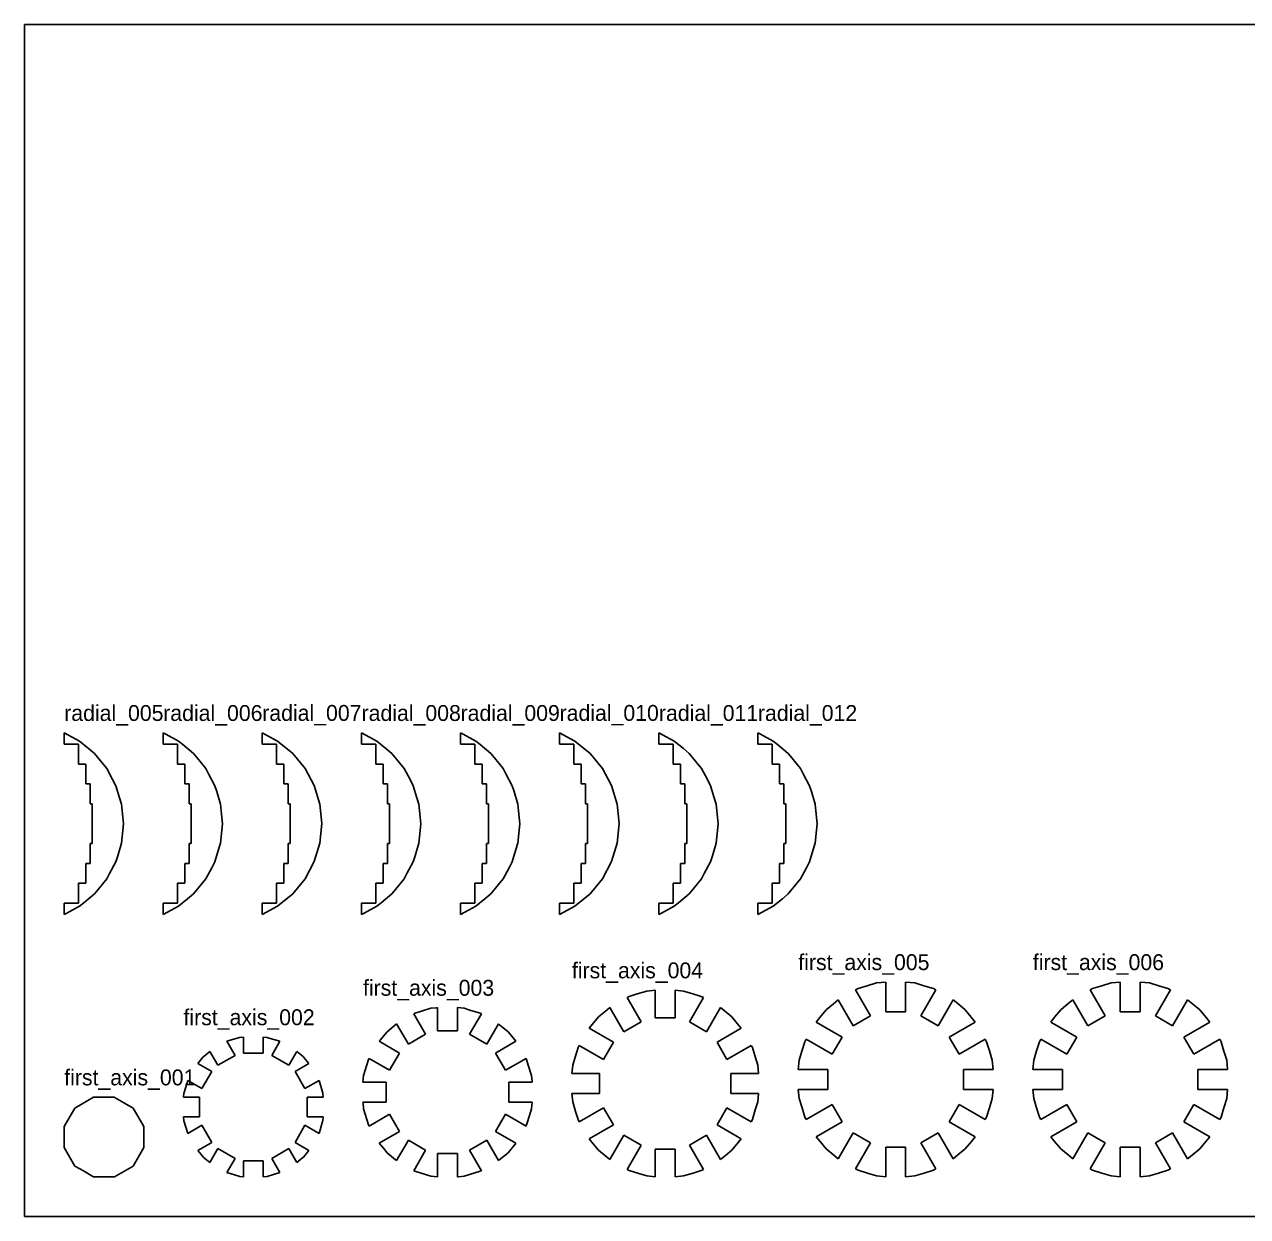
# Model space of a CAD drawing. Header units: metres. Extents: x 0 to 600, y 0 to 300.
# Drawn here: x 0 to 307.7, y 0 to 300 of the extents above; entities that cross this region are included whole.
import ezdxf

# ---------------------------------------------------------------- set-up
doc = ezdxf.new("R2010")
doc.units = ezdxf.units.M

msp = doc.modelspace()

# ---------------------------------------------------------------- linework, layer by layer
at = {"layer": 'first_axis_001'}
for p, q in [((17.37142, 30.014101), (12.698127, 27.315973)), ((22.642681, 30.014101), (17.37142, 30.014101)), ((22.834074, 29.903599), (22.642681, 30.014101)), ((25.185129, 28.546217), (22.834074, 29.903599)), ((27.315973, 27.315974), (25.185129, 28.546217)), ((12.698127, 27.315973), (10, 22.642681)), ((30.014101, 22.64268), (27.315973, 27.315974)), ((10, 22.642681), (10, 17.37142)), ((30.014101, 17.37142), (30.014101, 22.64268)), ((10, 17.37142), (12.698127, 12.698127)), ((27.315974, 12.698127), (30.014101, 17.37142)), ((12.698127, 12.698127), (14.828972, 11.467883)), ((22.64268, 10), (27.315974, 12.698127)), ((14.828972, 11.467883), (17.180026, 10.110501)), ((17.180026, 10.110501), (17.37142, 10)), ((17.37142, 10), (22.64268, 10))]:
    msp.add_line(p, q, dxfattribs=at)
at = {"layer": 'first_axis_002'}
for p, q in [((50.953478, 44.099473), (50.941151, 44.095734)), ((50.941151, 44.095734), (52.981032, 40.562556)), ((54.114163, 45.058256), (50.953478, 44.099473)), ((55.091351, 45.1545), (54.114163, 45.058256)), ((55.091351, 41.154053), (55.091351, 45.1545)), ((61.068539, 45.058256), (60.091351, 45.1545)), ((60.091351, 45.1545), (60.091351, 41.154053)), ((61.251416, 45.00278), (61.068539, 45.058256)), ((64.24155, 44.095734), (61.251416, 45.00278)), ((62.201669, 40.562556), (64.24155, 44.095734)), ((44.988248, 40.180353), (43.629592, 38.524827)), ((45.135975, 40.301589), (44.988248, 40.180353)), ((46.643774, 41.539009), (45.135975, 40.301589)), ((48.650905, 38.062556), (46.643774, 41.539009)), ((52.981032, 40.562556), (48.650905, 38.062556)), ((60.091351, 41.154053), (55.091351, 41.154053)), ((66.531797, 38.062556), (62.201669, 40.562556)), ((68.538927, 41.539009), (66.531797, 38.062556)), ((70.194454, 40.180353), (68.538927, 41.539009)), ((70.31569, 40.032626), (70.194454, 40.180353)), ((71.553109, 38.524827), (70.31569, 40.032626)), ((43.629592, 38.524827), (47.106045, 36.517696)), ((68.076657, 36.517696), (71.553109, 38.524827)), ((41.072867, 34.22745), (40.165821, 31.237315)), ((44.606045, 32.187569), (41.072867, 34.22745)), ((47.106045, 36.517696), (44.606045, 32.187569)), ((70.576657, 32.187569), (68.076657, 36.517696)), ((74.109834, 34.22745), (70.576657, 32.187569)), ((74.113573, 34.215123), (74.109834, 34.22745)), ((75.072356, 31.054438), (74.113573, 34.215123)), ((40.110345, 31.054438), (40.014101, 30.07725)), ((40.165821, 31.237315), (40.110345, 31.054438)), ((75.168601, 30.07725), (75.072356, 31.054438)), ((40.014101, 30.07725), (44.014548, 30.07725)), ((44.014548, 30.07725), (44.014548, 25.07725)), ((71.168154, 25.07725), (71.168154, 30.07725)), ((71.168154, 30.07725), (75.168601, 30.07725)), ((44.014548, 25.07725), (40.014101, 25.07725)), ((40.014101, 25.07725), (40.110345, 24.100062)), ((75.168601, 25.07725), (71.168154, 25.07725)), ((75.072356, 24.100062), (75.168601, 25.07725)), ((40.110345, 24.100062), (41.069128, 20.939377)), ((41.072867, 20.927051), (44.606045, 22.966932)), ((44.606045, 22.966932), (47.106045, 18.636804)), ((68.076657, 18.636804), (70.576657, 22.966932)), ((70.576657, 22.966932), (74.109834, 20.927051)), ((74.109834, 20.927051), (75.016881, 23.917185)), ((75.016881, 23.917185), (75.072356, 24.100062)), ((41.069128, 20.939377), (41.072867, 20.927051)), ((47.106045, 18.636804), (43.629592, 16.629674)), ((71.553109, 16.629674), (68.076657, 18.636804)), ((43.629592, 16.629674), (44.867012, 15.121874)), ((46.643774, 13.615492), (48.650905, 17.091944)), ((48.650905, 17.091944), (52.981032, 14.591944)), ((62.201669, 14.591944), (66.531796, 17.091944)), ((66.531796, 17.091944), (68.538927, 13.615492)), ((70.194454, 14.974147), (71.553109, 16.629674)), ((44.867012, 15.121874), (44.988248, 14.974147)), ((44.988248, 14.974147), (46.643774, 13.615492)), ((52.981032, 14.591944), (50.941151, 11.058767)), ((55.091351, 10), (55.091351, 14.000447)), ((55.091351, 14.000447), (60.091351, 14.000447)), ((60.091351, 14.000447), (60.091351, 10)), ((64.24155, 11.058767), (62.201669, 14.591944)), ((68.538927, 13.615492), (70.046727, 14.852911)), ((70.046727, 14.852911), (70.194454, 14.974147)), ((50.941151, 11.058767), (53.931286, 10.15172)), ((53.931286, 10.15172), (54.114163, 10.096245)), ((54.114163, 10.096245), (55.091351, 10)), ((60.091351, 10), (61.068539, 10.096245)), ((61.068539, 10.096245), (64.229224, 11.055028)), ((64.229224, 11.055028), (64.24155, 11.058767))]:
    msp.add_line(p, q, dxfattribs=at)
at = {"layer": 'first_axis_003'}
for p, q in [((102.251526, 52.398719), (99.605459, 51.596042)), ((103.699869, 52.541368), (102.251526, 52.398719)), ((103.951686, 52.56617), (103.699869, 52.541368)), ((103.951686, 46.712805), (103.951686, 52.56617)), ((110.651847, 52.398719), (108.951686, 52.56617)), ((108.951686, 52.56617), (108.951686, 46.712805)), ((112.044531, 51.976252), (110.651847, 52.398719)), ((98.212775, 51.173576), (97.93911, 51.027299)), ((97.93911, 51.027299), (100.914707, 45.873413)), ((99.605459, 51.596042), (98.212775, 51.173576)), ((111.988665, 45.873413), (114.964262, 51.027299)), ((114.690597, 51.173576), (112.044531, 51.976252)), ((114.964262, 51.027299), (114.690597, 51.173576)), ((91.228163, 46.506608), (89.473982, 44.369132)), ((92.353164, 47.429873), (91.228163, 46.506608)), ((93.635152, 48.481973), (92.353164, 47.429873)), ((96.58458, 43.373413), (93.635152, 48.481973)), ((108.951686, 46.712805), (103.951686, 46.712805)), ((119.26822, 48.481973), (116.318792, 43.373413)), ((119.537733, 48.26079), (119.26822, 48.481973)), ((121.675209, 46.506608), (119.537733, 48.26079)), ((122.598474, 45.381607), (121.675209, 46.506608)), ((89.473982, 44.369132), (89.252798, 44.099619)), ((89.252798, 44.099619), (94.361358, 41.150191)), ((100.914707, 45.873413), (96.58458, 43.373413)), ((116.318792, 43.373413), (111.988665, 45.873413)), ((118.542014, 41.150191), (123.650574, 44.099619)), ((123.650574, 44.099619), (122.598474, 45.381607)), ((94.361358, 41.150191), (91.861358, 36.820064)), ((121.042014, 36.820064), (118.542014, 41.150191)), ((86.561195, 39.521996), (85.758519, 36.87593)), ((86.707472, 39.795661), (86.561195, 39.521996)), ((91.861358, 36.820064), (86.707472, 39.795661)), ((126.1959, 39.795661), (121.042014, 36.820064)), ((126.342177, 39.521996), (126.1959, 39.795661)), ((126.764643, 38.129312), (126.342177, 39.521996)), ((127.56732, 35.483246), (126.764643, 38.129312)), ((85.336053, 35.483246), (85.168601, 33.783085)), ((85.758519, 36.87593), (85.336053, 35.483246)), ((127.709969, 34.034903), (127.56732, 35.483246)), ((127.734771, 33.783085), (127.709969, 34.034903)), ((85.168601, 33.783085), (91.021966, 33.783085)), ((91.021966, 33.783085), (91.021966, 28.783085)), ((121.881406, 28.783085), (121.881406, 33.783085)), ((121.881406, 33.783085), (127.734771, 33.783085)), ((91.021966, 28.783085), (85.168601, 28.783085)), ((85.168601, 28.783085), (85.193403, 28.531268)), ((85.193403, 28.531268), (85.336053, 27.082925)), ((127.734771, 28.783085), (121.881406, 28.783085)), ((127.56732, 27.082925), (127.734771, 28.783085)), ((85.336053, 27.082925), (86.138729, 24.436858)), ((86.707472, 22.770509), (91.861358, 25.746106)), ((91.861358, 25.746106), (94.361358, 21.415979)), ((118.542014, 21.415979), (121.042014, 25.746107)), ((121.042014, 25.746107), (126.1959, 22.770509)), ((126.342177, 23.044174), (127.144853, 25.690241)), ((127.144853, 25.690241), (127.56732, 27.082925)), ((86.138729, 24.436858), (86.561195, 23.044174)), ((86.561195, 23.044174), (86.707472, 22.770509)), ((126.1959, 22.770509), (126.342177, 23.044174)), ((94.361358, 21.415979), (89.252798, 18.466551)), ((89.252798, 18.466551), (90.304898, 17.184563)), ((93.635152, 14.084197), (96.58458, 19.192757)), ((96.58458, 19.192757), (100.914708, 16.692757)), ((111.988665, 16.692757), (116.318792, 19.192757)), ((116.318792, 19.192757), (119.26822, 14.084197)), ((123.650574, 18.466551), (118.542014, 21.415979)), ((123.429391, 18.197038), (123.650574, 18.466551)), ((90.304898, 17.184563), (91.228163, 16.059562)), ((91.228163, 16.059562), (93.365639, 14.305381)), ((100.914708, 16.692757), (97.93911, 11.538871)), ((103.951686, 15.853365), (108.951686, 15.853365)), ((103.951686, 10), (103.951686, 15.853365)), ((108.951686, 15.853365), (108.951686, 10)), ((114.964262, 11.538871), (111.988665, 16.692757)), ((120.550208, 15.136297), (121.675209, 16.059562)), ((121.675209, 16.059562), (123.429391, 18.197038)), ((93.365639, 14.305381), (93.635152, 14.084197)), ((119.26822, 14.084197), (120.550208, 15.136297)), ((97.93911, 11.538871), (98.212775, 11.392594)), ((98.212775, 11.392594), (100.858842, 10.589918)), ((100.858842, 10.589918), (102.251526, 10.167452)), ((102.251526, 10.167452), (103.951686, 10)), ((108.951686, 10), (109.203504, 10.024802)), ((109.203504, 10.024802), (110.651847, 10.167452)), ((110.651847, 10.167452), (113.297913, 10.970128)), ((113.297913, 10.970128), (114.690597, 11.392594)), ((114.690597, 11.392594), (114.964262, 11.538871))]:
    msp.add_line(p, q, dxfattribs=at)
at = {"layer": 'first_axis_004'}
for p, q in [((152.133781, 55.395952), (151.607338, 55.114562)), ((154.161149, 56.010947), (152.133781, 55.395952)), ((156.584246, 56.745986), (154.161149, 56.010947)), ((158.692638, 56.953644), (156.584246, 56.745986)), ((158.712575, 56.955608), (158.692638, 56.953644)), ((158.712575, 50.004884), (158.712575, 56.955608)), ((165.840904, 56.745986), (163.712575, 56.955608)), ((163.712575, 56.955608), (163.712575, 50.004884)), ((167.868272, 56.130991), (165.840904, 56.745986)), ((170.291369, 55.395952), (167.868272, 56.130991)), ((170.817812, 55.114562), (170.291369, 55.395952)), ((147.289182, 52.593828), (146.074846, 51.597249)), ((150.799139, 46.514404), (147.289182, 52.593828)), ((151.607338, 55.114562), (155.129266, 49.014404)), ((167.295884, 49.014404), (170.817812, 55.114562)), ((175.135968, 52.593828), (171.626011, 46.514404)), ((176.030636, 51.859593), (175.135968, 52.593828)), ((144.437152, 50.253228), (142.830786, 48.295864)), ((146.074846, 51.597249), (144.437152, 50.253228)), ((163.712575, 50.004884), (158.712575, 50.004884)), ((177.987999, 50.253228), (176.030636, 51.859593)), ((179.332021, 48.615533), (177.987999, 50.253228)), ((142.830786, 48.295864), (142.096551, 47.401197)), ((142.096551, 47.401197), (148.175975, 43.89124)), ((155.129266, 49.014404), (150.799139, 46.514404)), ((171.626011, 46.514404), (167.295884, 49.014404)), ((174.249175, 43.89124), (180.3286, 47.401197)), ((180.3286, 47.401197), (179.332021, 48.615533)), ((139.575817, 43.083041), (139.294427, 42.556598)), ((145.675975, 39.561113), (139.575817, 43.083041)), ((148.175975, 43.89124), (145.675975, 39.561113)), ((176.749175, 39.561113), (174.249175, 43.89124)), ((182.849333, 43.083041), (176.749175, 39.561113)), ((183.130723, 42.556598), (182.849333, 43.083041)), ((138.559388, 40.133501), (137.944393, 38.106133)), ((139.294427, 42.556598), (138.559388, 40.133501)), ((183.745718, 40.529231), (183.130723, 42.556598)), ((184.480757, 38.106133), (183.745718, 40.529231)), ((137.944393, 38.106133), (137.734771, 35.977804)), ((184.688416, 35.997741), (184.480757, 38.106133)), ((137.734771, 35.977804), (144.685496, 35.977804)), ((144.685496, 35.977804), (144.685496, 30.977804)), ((177.739655, 30.977804), (177.739655, 35.977804)), ((177.739655, 35.977804), (184.690379, 35.977804)), ((184.690379, 35.977804), (184.688416, 35.997741)), ((144.685496, 30.977804), (137.734771, 30.977804)), ((137.734771, 30.977804), (137.736735, 30.957867)), ((137.736735, 30.957867), (137.944393, 28.849475)), ((184.690379, 30.977804), (177.739655, 30.977804)), ((184.480757, 28.849475), (184.690379, 30.977804)), ((137.944393, 28.849475), (138.679432, 26.426377)), ((183.865762, 26.822107), (184.480757, 28.849475)), ((138.679432, 26.426377), (139.294427, 24.39901)), ((139.575817, 23.872567), (145.675975, 27.394495)), ((145.675975, 27.394495), (148.175975, 23.064368)), ((174.249175, 23.064368), (176.749175, 27.394495)), ((176.749175, 27.394495), (182.849333, 23.872567)), ((183.130723, 24.39901), (183.865762, 26.822107)), ((139.294427, 24.39901), (139.575817, 23.872567)), ((148.175975, 23.064368), (142.096551, 19.554411)), ((180.328599, 19.554411), (174.249175, 23.064368)), ((182.849333, 23.872567), (183.130723, 24.39901)), ((142.096551, 19.554411), (143.09313, 18.340075)), ((147.289182, 14.36178), (150.799139, 20.441204)), ((150.799139, 20.441204), (155.129266, 17.941204)), ((167.295884, 17.941204), (171.626011, 20.441204)), ((171.626011, 20.441204), (175.135968, 14.361779)), ((177.987999, 16.70238), (179.594365, 18.659744)), ((179.594365, 18.659744), (180.328599, 19.554411)), ((143.09313, 18.340075), (144.437152, 16.70238)), ((144.437152, 16.70238), (146.394515, 15.096015)), ((155.129266, 17.941204), (151.607338, 11.841046)), ((158.712575, 10), (158.712575, 16.950724)), ((158.712575, 16.950724), (163.712575, 16.950724)), ((163.712575, 16.950724), (163.712575, 10)), ((170.817812, 11.841046), (167.295884, 17.941204)), ((176.350304, 15.358359), (177.987999, 16.70238)), ((146.394515, 15.096015), (147.289182, 14.36178)), ((175.135968, 14.361779), (176.350304, 15.358359)), ((151.607338, 11.841046), (152.133781, 11.559656)), ((152.133781, 11.559656), (154.556879, 10.824617)), ((154.556879, 10.824617), (156.584246, 10.209622)), ((156.584246, 10.209622), (158.712575, 10)), ((163.712575, 10), (163.732513, 10.001964)), ((163.732513, 10.001964), (165.840904, 10.209622)), ((165.840904, 10.209622), (168.264002, 10.944661)), ((168.264002, 10.944661), (170.291369, 11.559656)), ((170.291369, 11.559656), (170.817812, 11.841046))]:
    msp.add_line(p, q, dxfattribs=at)
at = {"layer": 'first_axis_005'}
for p, q in [((214.368701, 58.785678), (212.010966, 58.070467)), ((216.697922, 59.015086), (214.368701, 58.785678)), ((216.697922, 51.549493), (216.697922, 59.015086)), ((224.027144, 58.785678), (221.697922, 59.015087)), ((221.697922, 59.015087), (221.697922, 51.549493)), ((226.313045, 58.092258), (224.027144, 58.785678)), ((209.725064, 57.377047), (209.080021, 57.032264)), ((209.080021, 57.032264), (212.858281, 50.488125)), ((212.010966, 58.070467), (209.725064, 57.377047)), ((225.537564, 50.488125), (229.315825, 57.032264)), ((228.670781, 57.377047), (226.313045, 58.092258)), ((229.315825, 57.032264), (228.670781, 57.377047)), ((203.5409, 53.526517), (201.694363, 52.011103)), ((204.755202, 54.523069), (203.5409, 53.526517)), ((208.528154, 47.988124), (204.755202, 54.523069)), ((233.640643, 54.523069), (229.867691, 47.988125)), ((234.796918, 53.574139), (233.640643, 54.523069)), ((236.701482, 52.011103), (234.796918, 53.574139)), ((200.131327, 50.106539), (199.182397, 48.950264)), ((201.694363, 52.011103), (200.131327, 50.106539)), ((212.858281, 50.488125), (208.528154, 47.988124)), ((221.697922, 51.549493), (216.697922, 51.549493)), ((229.867691, 47.988125), (225.537564, 50.488125)), ((238.216896, 50.164566), (236.701482, 52.011103)), ((239.213448, 48.950264), (238.216896, 50.164566)), ((199.182397, 48.950264), (205.717341, 45.177312)), ((232.678504, 45.177312), (239.213448, 48.950264)), ((196.328419, 43.980402), (195.613208, 41.622666)), ((196.673202, 44.625445), (196.328419, 43.980402)), ((203.217341, 40.847185), (196.673202, 44.625445)), ((205.717341, 45.177312), (203.217341, 40.847185)), ((235.178504, 40.847185), (232.678504, 45.177312)), ((241.722643, 44.625445), (235.178504, 40.847185)), ((242.067426, 43.980402), (241.722643, 44.625445)), ((242.760846, 41.6945), (242.067426, 43.980402)), ((195.613208, 41.622666), (194.919788, 39.336765)), ((243.476057, 39.336765), (242.760846, 41.6945)), ((194.919788, 39.336765), (194.690379, 37.007543)), ((194.690379, 37.007543), (202.155973, 37.007543)), ((202.155973, 37.007543), (202.155973, 32.007543)), ((236.239872, 32.007543), (236.239872, 37.007543)), ((236.239872, 37.007543), (243.705466, 37.007543)), ((243.705466, 37.007543), (243.476057, 39.336765)), ((202.155973, 32.007543), (194.690379, 32.007543)), ((194.690379, 32.007543), (194.919788, 29.678322)), ((243.705466, 32.007543), (236.239872, 32.007543)), ((243.476057, 29.678322), (243.705466, 32.007543)), ((194.919788, 29.678322), (195.634999, 27.320586)), ((196.673202, 24.389641), (203.217341, 28.167902)), ((203.217341, 28.167902), (205.717341, 23.837775)), ((232.678504, 23.837775), (235.178504, 28.167902)), ((235.178504, 28.167902), (241.722643, 24.389641)), ((242.782637, 27.39242), (243.476057, 29.678322)), ((195.634999, 27.320586), (196.328419, 25.034685)), ((196.328419, 25.034685), (196.673202, 24.389641)), ((241.722643, 24.389641), (242.067426, 25.034685)), ((242.067426, 25.034685), (242.782637, 27.39242)), ((205.717341, 23.837775), (199.182397, 20.064823)), ((239.213448, 20.064823), (232.678504, 23.837775)), ((199.182397, 20.064823), (200.178949, 18.850521)), ((200.178949, 18.850521), (201.694363, 17.003984)), ((204.755202, 14.492018), (208.528154, 21.026962)), ((208.528154, 21.026962), (212.858281, 18.526962)), ((212.858281, 18.526962), (209.08002, 11.982823)), ((225.537564, 18.526962), (229.867691, 21.026962)), ((229.315824, 11.982823), (225.537564, 18.526962)), ((229.867691, 21.026962), (233.640643, 14.492018)), ((236.701482, 17.003984), (238.264518, 18.908548)), ((238.264518, 18.908548), (239.213448, 20.064823)), ((201.694363, 17.003984), (203.598927, 15.440948)), ((203.598927, 15.440948), (204.755202, 14.492018)), ((216.697922, 17.465594), (221.697922, 17.465594)), ((216.697922, 10), (216.697922, 17.465594)), ((221.697922, 17.465594), (221.697922, 10)), ((233.640643, 14.492018), (234.854945, 15.48857)), ((234.854945, 15.48857), (236.701482, 17.003984)), ((209.08002, 11.982823), (209.725064, 11.63804)), ((209.725064, 11.63804), (212.0828, 10.922829)), ((212.0828, 10.922829), (214.368701, 10.229408)), ((214.368701, 10.229408), (216.697922, 10)), ((221.697922, 10), (224.027144, 10.229408)), ((224.027144, 10.229408), (226.384879, 10.944619)), ((226.384879, 10.944619), (228.670781, 11.63804)), ((228.670781, 11.63804), (229.315824, 11.982823))]:
    msp.add_line(p, q, dxfattribs=at)
at = {"layer": 'first_axis_006'}
for p, q in [((273.383788, 58.785678), (271.097886, 58.092258)), ((275.713009, 59.015087), (273.383788, 58.785678)), ((275.713009, 51.549493), (275.713009, 59.015087)), ((283.04223, 58.785678), (280.713009, 59.015086)), ((280.713009, 59.015086), (280.713009, 51.549493)), ((285.399966, 58.070467), (283.04223, 58.785678)), ((268.740151, 57.377047), (268.095107, 57.032264)), ((268.095107, 57.032264), (271.873368, 50.488125)), ((271.097886, 58.092258), (268.740151, 57.377047)), ((284.552651, 50.488125), (288.330911, 57.032264)), ((287.685867, 57.377047), (285.399966, 58.070467)), ((288.330911, 57.032264), (287.685867, 57.377047)), ((262.614014, 53.574139), (260.70945, 52.011103)), ((263.770289, 54.523069), (262.614014, 53.574139)), ((267.543241, 47.988125), (263.770289, 54.523069)), ((292.65573, 54.523069), (288.882778, 47.988124)), ((293.870031, 53.526517), (292.65573, 54.523069)), ((295.716568, 52.011103), (293.870031, 53.526517)), ((259.194036, 50.164566), (258.197483, 48.950264)), ((260.70945, 52.011103), (259.194036, 50.164566)), ((271.873368, 50.488125), (267.543241, 47.988125)), ((280.713009, 51.549493), (275.713009, 51.549493)), ((288.882778, 47.988124), (284.552651, 50.488125)), ((297.279604, 50.106539), (295.716568, 52.011103)), ((298.228535, 48.950264), (297.279604, 50.106539)), ((258.197483, 48.950264), (264.732428, 45.177312)), ((291.69359, 45.177312), (298.228535, 48.950264)), ((255.343506, 43.980402), (254.650085, 41.6945)), ((255.688289, 44.625445), (255.343506, 43.980402)), ((262.232428, 40.847185), (255.688289, 44.625445)), ((264.732428, 45.177312), (262.232428, 40.847185)), ((294.19359, 40.847185), (291.69359, 45.177312)), ((300.737729, 44.625445), (294.19359, 40.847185)), ((301.082512, 43.980402), (300.737729, 44.625445)), ((301.797723, 41.622666), (301.082512, 43.980402)), ((254.650085, 41.6945), (253.934874, 39.336765)), ((302.491144, 39.336765), (301.797723, 41.622666)), ((253.934874, 39.336765), (253.705466, 37.007543)), ((253.705466, 37.007543), (261.17106, 37.007543)), ((261.17106, 37.007543), (261.17106, 32.007543)), ((295.254958, 32.007543), (295.254958, 37.007543)), ((295.254958, 37.007543), (302.720552, 37.007543)), ((302.720552, 37.007543), (302.491144, 39.336765)), ((261.17106, 32.007543), (253.705466, 32.007543)), ((253.705466, 32.007543), (253.934874, 29.678322)), ((302.720552, 32.007543), (295.254958, 32.007543)), ((302.491144, 29.678322), (302.720552, 32.007543)), ((253.934874, 29.678322), (254.628295, 27.39242)), ((255.688289, 24.389641), (262.232428, 28.167902)), ((262.232428, 28.167902), (264.732428, 23.837775)), ((291.69359, 23.837775), (294.19359, 28.167902)), ((294.19359, 28.167902), (300.737729, 24.389641)), ((301.775933, 27.320586), (302.491144, 29.678322)), ((254.628295, 27.39242), (255.343506, 25.034685)), ((255.343506, 25.034685), (255.688289, 24.389641)), ((300.737729, 24.389641), (301.082512, 25.034685)), ((301.082512, 25.034685), (301.775933, 27.320586)), ((264.732428, 23.837775), (258.197483, 20.064823)), ((298.228535, 20.064823), (291.69359, 23.837775)), ((258.197483, 20.064823), (259.146414, 18.908548)), ((259.146414, 18.908548), (260.70945, 17.003984)), ((263.770289, 14.492018), (267.543241, 21.026962)), ((267.543241, 21.026962), (271.873368, 18.526962)), ((271.873368, 18.526962), (268.095107, 11.982823)), ((284.552651, 18.526962), (288.882778, 21.026962)), ((288.330911, 11.982823), (284.552651, 18.526962)), ((288.882778, 21.026962), (292.65573, 14.492018)), ((295.716568, 17.003984), (297.231982, 18.850521)), ((297.231982, 18.850521), (298.228535, 20.064823)), ((260.70945, 17.003984), (262.555987, 15.48857)), ((262.555987, 15.48857), (263.770289, 14.492018)), ((275.713009, 10), (275.713009, 17.465594)), ((275.713009, 17.465594), (280.713009, 17.465594)), ((280.713009, 17.465594), (280.713009, 10)), ((292.65573, 14.492018), (293.812004, 15.440948)), ((293.812004, 15.440948), (295.716568, 17.003984)), ((268.095107, 11.982823), (268.740151, 11.63804)), ((268.740151, 11.63804), (271.026052, 10.944619)), ((271.026052, 10.944619), (273.383788, 10.229408)), ((273.383788, 10.229408), (275.713009, 10)), ((280.713009, 10), (283.04223, 10.229408)), ((283.04223, 10.229408), (285.328132, 10.922829)), ((285.328132, 10.922829), (287.685867, 11.63804)), ((287.685867, 11.63804), (288.330911, 11.982823))]:
    msp.add_line(p, q, dxfattribs=at)
at = {"layer": 'radial_005'}
for p, q in [((12.033289, 120.625796), (10, 121.717285)), ((10, 121.717285), (10, 118.866186)), ((13.845605, 119.652927), (12.033289, 120.625796)), ((10, 118.866186), (13.56659, 118.866186)), ((13.56659, 118.866186), (13.56659, 113.866186)), ((16.148889, 117.754541), (13.845605, 119.652927)), ((17.617796, 116.543855), (16.148889, 117.754541)), ((13.56659, 113.866186), (15.419909, 113.866186)), ((15.419909, 113.866186), (15.419909, 108.866186)), ((19.565794, 114.160005), (17.617796, 116.543855)), ((20.713553, 112.755441), (19.565794, 114.160005)), ((22.191206, 109.979058), (20.713553, 112.755441)), ((15.419909, 108.866186), (16.51257, 108.866186)), ((16.51257, 108.866186), (16.51257, 103.866186)), ((23.013908, 108.433272), (22.191206, 109.979058)), ((23.938589, 105.371898), (23.013908, 108.433272)), ((24.430461, 103.743444), (23.938589, 105.371898)), ((16.51257, 103.866186), (17.025235, 103.866186)), ((17.025235, 103.866186), (17.025235, 98.866186)), ((24.747037, 100.515372), (24.430461, 103.743444)), ((17.025235, 98.866186), (17.025235, 98.866186)), ((17.025235, 98.866186), (17.025235, 93.866186)), ((24.588068, 95.596029), (24.908772, 98.866186)), ((24.908772, 98.866186), (24.747037, 100.515372)), ((24.430461, 93.988928), (24.588068, 95.596029)), ((17.025235, 93.866186), (16.51257, 93.866186)), ((16.51257, 93.866186), (16.51257, 88.866186)), ((23.468129, 90.802904), (24.430461, 93.988928)), ((21.428499, 86.320253), (23.013908, 89.2991)), ((23.013908, 89.2991), (23.468129, 90.802904)), ((16.51257, 88.866186), (15.419909, 88.866186)), ((15.419909, 88.866186), (15.419909, 83.866186)), ((20.713553, 84.97693), (21.428499, 86.320253)), ((15.419909, 83.866186), (13.56659, 83.866186)), ((13.56659, 83.866186), (13.56659, 78.866186)), ((18.54281, 82.320496), (20.713553, 84.97693)), ((14.911175, 78.957697), (17.617796, 81.188516)), ((17.617796, 81.188516), (18.54281, 82.320496)), ((13.56659, 78.866186), (10, 78.866186)), ((10, 78.866186), (10, 76.015087)), ((10.646201, 76.361974), (13.845605, 78.079445)), ((13.845605, 78.079445), (14.911175, 78.957697)), ((10, 76.015087), (10.646201, 76.361974))]:
    msp.add_line(p, q, dxfattribs=at)
at = {"layer": 'radial_006'}
for p, q in [((35.554973, 121.370398), (34.908772, 121.717285)), ((34.908772, 121.717285), (34.908772, 118.866186)), ((38.754377, 119.652927), (35.554973, 121.370398)), ((34.908772, 118.866186), (38.475361, 118.866186)), ((38.475361, 118.866186), (38.475361, 113.866186)), ((39.819947, 118.774675), (38.754377, 119.652927)), ((42.526568, 116.543855), (39.819947, 118.774675)), ((38.475361, 113.866186), (40.328681, 113.866186)), ((40.328681, 113.866186), (40.328681, 108.866186)), ((43.451582, 115.411876), (42.526568, 116.543855)), ((45.622325, 112.755441), (43.451582, 115.411876)), ((46.337271, 111.412119), (45.622325, 112.755441)), ((47.92268, 108.433272), (46.337271, 111.412119)), ((40.328681, 108.866186), (41.421342, 108.866186)), ((41.421342, 108.866186), (41.421342, 103.866186)), ((48.376901, 106.929468), (47.92268, 108.433272)), ((49.339232, 103.743444), (48.376901, 106.929468)), ((41.421342, 103.866186), (41.934007, 103.866186)), ((41.934007, 103.866186), (41.934007, 98.866186)), ((49.49684, 102.136342), (49.339232, 103.743444)), ((49.817544, 98.866186), (49.49684, 102.136342)), ((41.934007, 98.866186), (41.934007, 98.866186)), ((41.934007, 98.866186), (41.934007, 93.866186)), ((49.655809, 97.216999), (49.817544, 98.866186)), ((49.339232, 93.988928), (49.655809, 97.216999)), ((41.934007, 93.866186), (41.421342, 93.866186)), ((41.421342, 93.866186), (41.421342, 88.866186)), ((47.92268, 89.2991), (48.847361, 92.360473)), ((48.847361, 92.360473), (49.339232, 93.988928)), ((47.099978, 87.753314), (47.92268, 89.2991)), ((41.421342, 88.866186), (40.328681, 88.866186)), ((40.328681, 88.866186), (40.328681, 83.866186)), ((45.622325, 84.97693), (47.099978, 87.753314)), ((40.328681, 83.866186), (38.475361, 83.866186)), ((38.475361, 83.866186), (38.475361, 78.866186)), ((42.526568, 81.188516), (44.474566, 83.572367)), ((44.474566, 83.572367), (45.622325, 84.97693)), ((41.057661, 79.977831), (42.526568, 81.188516)), ((38.475361, 78.866186), (34.908772, 78.866186)), ((34.908772, 78.866186), (34.908772, 76.015087)), ((34.908772, 76.015087), (36.942061, 77.106576)), ((36.942061, 77.106576), (38.754377, 78.079445)), ((38.754377, 78.079445), (41.057661, 79.977831))]:
    msp.add_line(p, q, dxfattribs=at)
at = {"layer": 'radial_007'}
for p, q in [((63.699749, 119.663651), (59.817544, 121.738733)), ((59.817544, 121.738733), (59.817544, 118.87691)), ((59.817544, 118.87691), (63.387297, 118.87691)), ((63.387297, 118.87691), (63.387297, 113.87691)), ((67.488163, 116.554579), (63.699749, 119.663651)), ((63.387297, 113.87691), (65.240214, 113.87691)), ((65.240214, 113.87691), (65.240214, 108.87691)), ((70.597235, 112.766165), (67.488163, 116.554579)), ((72.907482, 108.443996), (70.597235, 112.766165)), ((65.240214, 108.87691), (66.337573, 108.87691)), ((66.337573, 108.87691), (66.337573, 103.87691)), ((74.330126, 103.754167), (72.907482, 108.443996)), ((66.337573, 103.87691), (66.852443, 103.87691)), ((66.852443, 103.87691), (66.852443, 93.87691)), ((74.810494, 98.87691), (74.330126, 103.754167)), ((74.330126, 93.999652), (74.810494, 98.87691)), ((66.852443, 93.87691), (66.337573, 93.87691)), ((66.337573, 93.87691), (66.337573, 88.87691)), ((72.907482, 89.309823), (74.330126, 93.999652)), ((70.597235, 84.987654), (72.907482, 89.309823)), ((66.337573, 88.87691), (65.240214, 88.87691)), ((65.240214, 88.87691), (65.240214, 83.87691)), ((65.240214, 83.87691), (63.387297, 83.87691)), ((63.387297, 83.87691), (63.387297, 78.87691)), ((67.488163, 81.19924), (70.597235, 84.987654)), ((63.699749, 78.090168), (67.488163, 81.19924)), ((63.387297, 78.87691), (59.817544, 78.87691)), ((59.817544, 78.87691), (59.817544, 76.015087)), ((59.817544, 76.015087), (63.699749, 78.090168))]:
    msp.add_line(p, q, dxfattribs=at)
at = {"layer": 'radial_008'}
for p, q in [((86.843782, 120.625796), (84.810494, 121.717285)), ((84.810494, 121.717285), (84.810494, 118.866186)), ((88.656099, 119.652927), (86.843782, 120.625796)), ((84.810494, 118.866186), (88.377083, 118.866186)), ((88.377083, 118.866186), (88.377083, 113.866186)), ((90.959383, 117.754541), (88.656099, 119.652927)), ((92.42829, 116.543855), (90.959383, 117.754541)), ((88.377083, 113.866186), (90.230403, 113.866186)), ((90.230403, 113.866186), (90.230403, 108.866186)), ((94.376288, 114.160005), (92.42829, 116.543855)), ((95.524047, 112.755441), (94.376288, 114.160005)), ((97.001699, 109.979058), (95.524047, 112.755441)), ((90.230403, 108.866186), (91.323063, 108.866186)), ((91.323063, 108.866186), (91.323063, 103.866186)), ((97.824402, 108.433272), (97.001699, 109.979058)), ((98.749083, 105.371898), (97.824402, 108.433272)), ((99.240954, 103.743444), (98.749083, 105.371898)), ((91.323063, 103.866186), (91.835729, 103.866186)), ((91.835729, 103.866186), (91.835729, 98.866186)), ((99.55753, 100.515372), (99.240954, 103.743444)), ((91.835729, 98.866186), (91.835729, 98.866186)), ((91.835729, 98.866186), (91.835729, 93.866186)), ((99.398562, 95.596029), (99.719265, 98.866186)), ((99.719265, 98.866186), (99.55753, 100.515372)), ((99.240954, 93.988928), (99.398562, 95.596029)), ((91.835729, 93.866186), (91.323063, 93.866186)), ((91.323063, 93.866186), (91.323063, 88.866186)), ((98.278622, 90.802904), (99.240954, 93.988928)), ((96.238993, 86.320253), (97.824402, 89.2991)), ((97.824402, 89.2991), (98.278622, 90.802904)), ((91.323063, 88.866186), (90.230403, 88.866186)), ((90.230403, 88.866186), (90.230403, 83.866186)), ((95.524047, 84.97693), (96.238993, 86.320253)), ((90.230403, 83.866186), (88.377083, 83.866186)), ((88.377083, 83.866186), (88.377083, 78.866186)), ((93.353303, 82.320496), (95.524047, 84.97693)), ((89.721669, 78.957697), (92.42829, 81.188516)), ((92.42829, 81.188516), (93.353303, 82.320496)), ((88.377083, 78.866186), (84.810494, 78.866186)), ((84.810494, 78.866186), (84.810494, 76.015087)), ((85.456695, 76.361974), (88.656099, 78.079445)), ((88.656099, 78.079445), (89.721669, 78.957697)), ((84.810494, 76.015087), (85.456695, 76.361974))]:
    msp.add_line(p, q, dxfattribs=at)
at = {"layer": 'radial_009'}
for p, q in [((110.365466, 121.370398), (109.719265, 121.717285)), ((109.719265, 121.717285), (109.719265, 118.866186)), ((113.56487, 119.652927), (110.365466, 121.370398)), ((109.719265, 118.866186), (113.285855, 118.866186)), ((113.285855, 118.866186), (113.285855, 113.866186)), ((114.630441, 118.774675), (113.56487, 119.652927)), ((117.337062, 116.543855), (114.630441, 118.774675)), ((113.285855, 113.866186), (115.139175, 113.866186)), ((115.139175, 113.866186), (115.139175, 108.866186)), ((118.262075, 115.411876), (117.337062, 116.543855)), ((120.432819, 112.755441), (118.262075, 115.411876)), ((121.147765, 111.412119), (120.432819, 112.755441)), ((122.733173, 108.433272), (121.147765, 111.412119)), ((115.139175, 108.866186), (116.231835, 108.866186)), ((116.231835, 108.866186), (116.231835, 103.866186)), ((123.187394, 106.929468), (122.733173, 108.433272)), ((124.149726, 103.743444), (123.187394, 106.929468)), ((116.231835, 103.866186), (116.744501, 103.866186)), ((116.744501, 103.866186), (116.744501, 98.866186)), ((124.307334, 102.136342), (124.149726, 103.743444)), ((124.628037, 98.866186), (124.307334, 102.136342)), ((116.744501, 98.866186), (116.744501, 98.866186)), ((116.744501, 98.866186), (116.744501, 93.866186)), ((124.466302, 97.216999), (124.628037, 98.866186)), ((124.149726, 93.988928), (124.466302, 97.216999)), ((116.744501, 93.866186), (116.231835, 93.866186)), ((116.231835, 93.866186), (116.231835, 88.866186)), ((122.733173, 89.2991), (123.657855, 92.360473)), ((123.657855, 92.360473), (124.149726, 93.988928)), ((121.910471, 87.753314), (122.733173, 89.2991)), ((116.231835, 88.866186), (115.139175, 88.866186)), ((115.139175, 88.866186), (115.139175, 83.866186)), ((120.432819, 84.97693), (121.910471, 87.753314)), ((115.139175, 83.866186), (113.285855, 83.866186)), ((113.285855, 83.866186), (113.285855, 78.866186)), ((117.337062, 81.188516), (119.285059, 83.572367)), ((119.285059, 83.572367), (120.432819, 84.97693)), ((115.868155, 79.977831), (117.337062, 81.188516)), ((113.285855, 78.866186), (109.719266, 78.866186)), ((109.719266, 78.866186), (109.719266, 76.015087)), ((109.719266, 76.015087), (111.752554, 77.106576)), ((111.752554, 77.106576), (113.56487, 78.079445)), ((113.56487, 78.079445), (115.868155, 79.977831))]:
    msp.add_line(p, q, dxfattribs=at)
at = {"layer": 'radial_010'}
for p, q in [((138.510243, 119.663651), (134.628037, 121.738733)), ((134.628037, 121.738733), (134.628037, 118.87691)), ((134.628037, 118.87691), (138.19779, 118.87691)), ((138.19779, 118.87691), (138.19779, 113.87691)), ((142.298657, 116.554579), (138.510243, 119.663651)), ((138.19779, 113.87691), (140.050708, 113.87691)), ((140.050708, 113.87691), (140.050708, 108.87691)), ((145.407728, 112.766165), (142.298657, 116.554579)), ((147.717976, 108.443996), (145.407728, 112.766165)), ((140.050708, 108.87691), (141.148067, 108.87691)), ((141.148067, 108.87691), (141.148067, 103.87691)), ((149.140619, 103.754167), (147.717976, 108.443996)), ((141.148067, 103.87691), (141.662936, 103.87691)), ((141.662936, 103.87691), (141.662936, 93.87691)), ((149.620987, 98.87691), (149.140619, 103.754167)), ((149.140619, 93.999652), (149.620987, 98.87691)), ((141.662936, 93.87691), (141.148067, 93.87691)), ((141.148067, 93.87691), (141.148067, 88.87691)), ((147.717976, 89.309823), (149.140619, 93.999652)), ((145.407728, 84.987654), (147.717976, 89.309823)), ((141.148067, 88.87691), (140.050708, 88.87691)), ((140.050708, 88.87691), (140.050708, 83.87691)), ((140.050708, 83.87691), (138.19779, 83.87691)), ((138.19779, 83.87691), (138.19779, 78.87691)), ((142.298657, 81.19924), (145.407728, 84.987654)), ((138.510243, 78.090168), (142.298657, 81.19924)), ((138.19779, 78.87691), (134.628037, 78.87691)), ((134.628037, 78.87691), (134.628037, 76.015087)), ((134.628037, 76.015087), (138.510243, 78.090168))]:
    msp.add_line(p, q, dxfattribs=at)
at = {"layer": 'radial_011'}
for p, q in [((161.654276, 120.625796), (159.620987, 121.717285)), ((159.620987, 121.717285), (159.620987, 118.866186)), ((163.466592, 119.652927), (161.654276, 120.625796)), ((159.620987, 118.866186), (163.187577, 118.866186)), ((163.187577, 118.866186), (163.187577, 113.866186)), ((165.769876, 117.754541), (163.466592, 119.652927)), ((167.238783, 116.543855), (165.769876, 117.754541)), ((163.187577, 113.866186), (165.040897, 113.866186)), ((165.040897, 113.866186), (165.040897, 108.866186)), ((169.186781, 114.160005), (167.238783, 116.543855)), ((170.33454, 112.755441), (169.186781, 114.160005)), ((171.812193, 109.979058), (170.33454, 112.755441)), ((165.040897, 108.866186), (166.133557, 108.866186)), ((166.133557, 108.866186), (166.133557, 103.866186)), ((172.634895, 108.433272), (171.812193, 109.979058)), ((173.559577, 105.371898), (172.634895, 108.433272)), ((174.051448, 103.743444), (173.559577, 105.371898)), ((166.133557, 103.866186), (166.646222, 103.866186)), ((166.646222, 103.866186), (166.646222, 98.866186)), ((174.368024, 100.515372), (174.051448, 103.743444)), ((166.646222, 98.866186), (166.646222, 98.866186)), ((166.646222, 98.866186), (166.646222, 93.866186)), ((174.209056, 95.596029), (174.529759, 98.866186)), ((174.529759, 98.866186), (174.368024, 100.515372)), ((174.051448, 93.988928), (174.209056, 95.596029)), ((166.646222, 93.866186), (166.133557, 93.866186)), ((166.133557, 93.866186), (166.133557, 88.866186)), ((173.089116, 90.802904), (174.051448, 93.988928)), ((171.049487, 86.320253), (172.634895, 89.2991)), ((172.634895, 89.2991), (173.089116, 90.802904)), ((166.133557, 88.866186), (165.040897, 88.866186)), ((165.040897, 88.866186), (165.040897, 83.866186)), ((170.33454, 84.97693), (171.049487, 86.320253)), ((165.040897, 83.866186), (163.187577, 83.866186)), ((163.187577, 83.866186), (163.187577, 78.866186)), ((168.163797, 82.320496), (170.33454, 84.97693)), ((164.532163, 78.957697), (167.238783, 81.188516)), ((167.238783, 81.188516), (168.163797, 82.320496)), ((163.187577, 78.866186), (159.620987, 78.866186)), ((159.620987, 78.866186), (159.620987, 76.015087)), ((160.267188, 76.361974), (163.466592, 78.079445)), ((163.466592, 78.079445), (164.532163, 78.957697)), ((159.620987, 76.015087), (160.267188, 76.361974))]:
    msp.add_line(p, q, dxfattribs=at)
at = {"layer": 'radial_012'}
for p, q in [((185.17596, 121.370398), (184.529759, 121.717285)), ((184.529759, 121.717285), (184.529759, 118.866186)), ((188.375364, 119.652927), (185.17596, 121.370398)), ((184.529759, 118.866186), (188.096349, 118.866186)), ((188.096349, 118.866186), (188.096349, 113.866186)), ((189.440934, 118.774675), (188.375364, 119.652927)), ((192.147555, 116.543855), (189.440934, 118.774675)), ((188.096349, 113.866186), (189.949668, 113.866186)), ((189.949668, 113.866186), (189.949668, 108.866186)), ((193.072569, 115.411876), (192.147555, 116.543855)), ((195.243312, 112.755441), (193.072569, 115.411876)), ((195.958259, 111.412119), (195.243312, 112.755441)), ((197.543667, 108.433272), (195.958259, 111.412119)), ((189.949668, 108.866186), (191.042329, 108.866186)), ((191.042329, 108.866186), (191.042329, 103.866186)), ((197.997888, 106.929468), (197.543667, 108.433272)), ((198.96022, 103.743444), (197.997888, 106.929468)), ((191.042329, 103.866186), (191.554994, 103.866186)), ((191.554994, 103.866186), (191.554994, 98.866186)), ((199.117827, 102.136342), (198.96022, 103.743444)), ((199.438531, 98.866186), (199.117827, 102.136342)), ((191.554994, 98.866186), (191.554994, 98.866186)), ((191.554994, 98.866186), (191.554994, 93.866186)), ((199.276796, 97.216999), (199.438531, 98.866186)), ((198.96022, 93.988928), (199.276796, 97.216999)), ((191.554994, 93.866186), (191.042329, 93.866186)), ((191.042329, 93.866186), (191.042329, 88.866186)), ((197.543667, 89.2991), (198.468348, 92.360473)), ((198.468348, 92.360473), (198.96022, 93.988928)), ((196.720965, 87.753314), (197.543667, 89.2991)), ((191.042329, 88.866186), (189.949668, 88.866186)), ((189.949668, 88.866186), (189.949668, 83.866186)), ((195.243312, 84.97693), (196.720965, 87.753314)), ((189.949668, 83.866186), (188.096349, 83.866186)), ((188.096349, 83.866186), (188.096349, 78.866186)), ((192.147555, 81.188516), (194.095553, 83.572367)), ((194.095553, 83.572367), (195.243312, 84.97693)), ((190.678648, 79.977831), (192.147555, 81.188516)), ((188.096349, 78.866186), (184.529759, 78.866186)), ((184.529759, 78.866186), (184.529759, 76.015087)), ((184.529759, 76.015087), (186.563048, 77.106576)), ((186.563048, 77.106576), (188.375364, 78.079445)), ((188.375364, 78.079445), (190.678648, 79.977831))]:
    msp.add_line(p, q, dxfattribs=at)
at = {"layer": 'sheet_boundary'}
for p, q in [((600, 300), (0, 300)), ((0, 300), (0, 0)), ((0, 0), (600, 0))]:
    msp.add_line(p, q, dxfattribs=at)

# ---------------------------------------------------------------- texts
at = {"layer": 'first_axis_001'}
msp.add_text('first_axis_001', height=4, dxfattribs=at).set_placement((10, 33.014101))
at = {"layer": 'first_axis_002'}
msp.add_text('first_axis_002', height=4, dxfattribs=at).set_placement((40.014101, 48.1545))
at = {"layer": 'first_axis_003'}
msp.add_text('first_axis_003', height=4, dxfattribs=at).set_placement((85.168601, 55.56617))
at = {"layer": 'first_axis_004'}
msp.add_text('first_axis_004', height=4, dxfattribs=at).set_placement((137.734771, 59.955608))
at = {"layer": 'first_axis_005'}
msp.add_text('first_axis_005', height=4, dxfattribs=at).set_placement((194.690379, 62.015087))
at = {"layer": 'first_axis_006'}
msp.add_text('first_axis_006', height=4, dxfattribs=at).set_placement((253.705466, 62.015087))
at = {"layer": 'radial_005'}
msp.add_text('radial_005', height=4, dxfattribs=at).set_placement((10, 124.717285))
at = {"layer": 'radial_006'}
msp.add_text('radial_006', height=4, dxfattribs=at).set_placement((34.908772, 124.717285))
at = {"layer": 'radial_007'}
msp.add_text('radial_007', height=4, dxfattribs=at).set_placement((59.817544, 124.738733))
at = {"layer": 'radial_008'}
msp.add_text('radial_008', height=4, dxfattribs=at).set_placement((84.810494, 124.717285))
at = {"layer": 'radial_009'}
msp.add_text('radial_009', height=4, dxfattribs=at).set_placement((109.719265, 124.717285))
at = {"layer": 'radial_010'}
msp.add_text('radial_010', height=4, dxfattribs=at).set_placement((134.628037, 124.738733))
at = {"layer": 'radial_011'}
msp.add_text('radial_011', height=4, dxfattribs=at).set_placement((159.620987, 124.717285))
at = {"layer": 'radial_012'}
msp.add_text('radial_012', height=4, dxfattribs=at).set_placement((184.529759, 124.717285))

doc.saveas('drawing.dxf')
